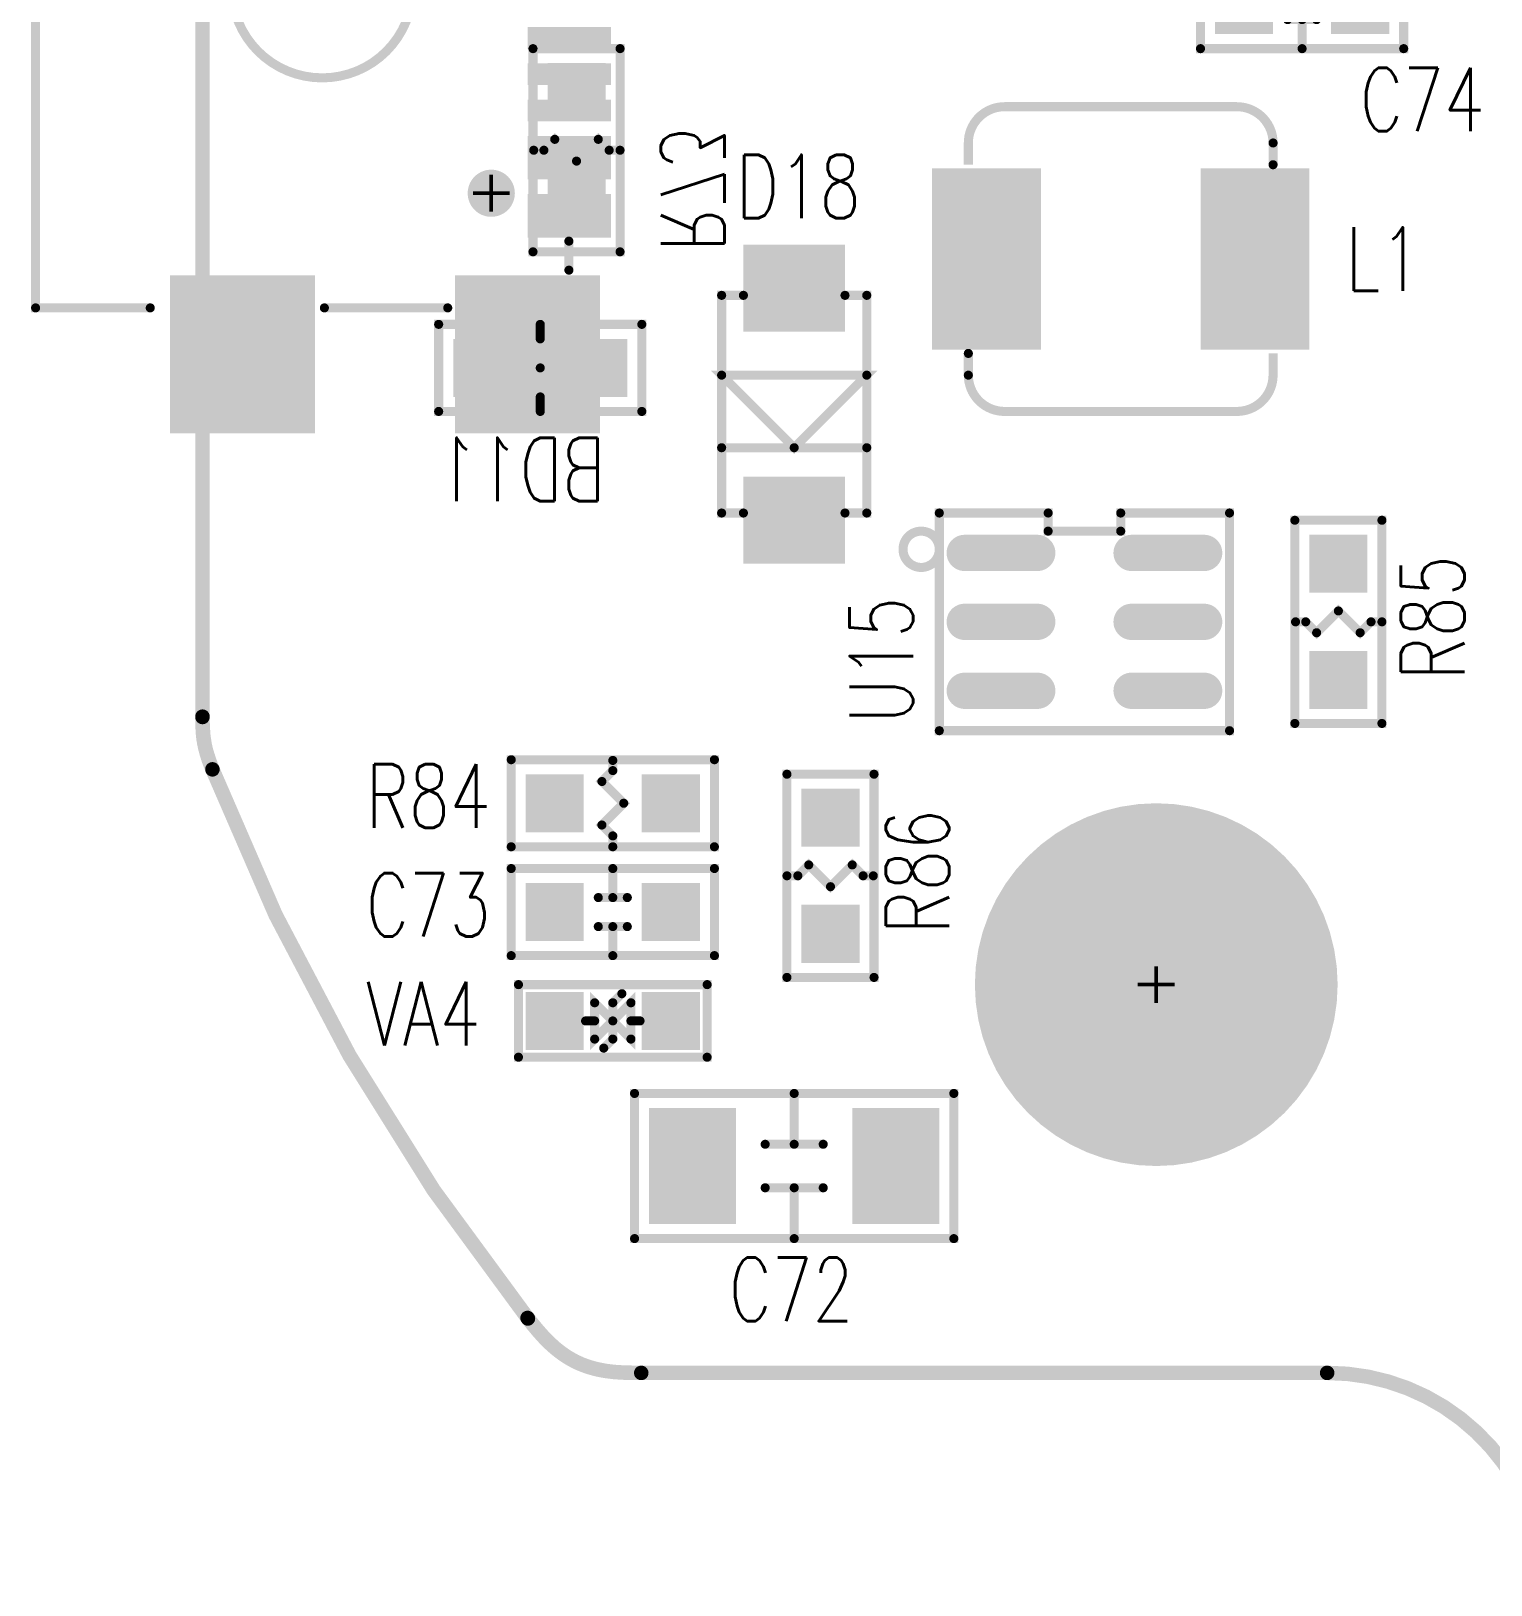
# Model space of a CAD drawing. Extents: x 161.5 to 223.1, y -5 to 48.5.
# Drawn here: x 161.48 to 181.6, y -0.27 to 21.14 of the extents above; entities that cross this region are included whole.
import ezdxf
from ezdxf.enums import TextEntityAlignment as Align

# ---------------------------------------------------------------- set-up
doc = ezdxf.new("R2010")
doc.units = 0
doc.header["$MEASUREMENT"] = 0
doc.layers.get('0').update_dxf_attribs({"linetype": 'CONTINUOUS'})
for name, color, linetype in [('2D_LINE_00', 136, 'CONTINUOUS'), ('DRIL_NPLTE_THRU_01', 4, 'CONTINUOUS'), ('DRIL_NPLTE_THRU_02', 176, 'CONTINUOUS'), ('DRIL_NPLTE_THRU_03', 216, 'CONTINUOUS'), ('DRIL_NPLTE_THRU_04', 16, 'CONTINUOUS'), ('DRIL_PLTE_THRU_01', 4, 'CONTINUOUS'), ('DRIL_PLTE_THRU_02', 176, 'CONTINUOUS'), ('DRIL_PLTE_THRU_03', 216, 'CONTINUOUS'), ('DRIL_PLTE_THRU_04', 16, 'CONTINUOUS'), ('DRIL_SYMBOL', 254, 'CONTINUOUS'), ('PADS_BOT', 1, 'CONTINUOUS'), ('PADS_INNER', 136, 'CONTINUOUS'), ('PADS_TOP', 136, 'CONTINUOUS'), ('PART_BOT_2DLINE_00', 6, 'CONTINUOUS'), ('PART_NAME_01', 2, 'CONTINUOUS'), ('PART_NAME_04', 6, 'CONTINUOUS'), ('PART_TOP_2DLINE_00', 2, 'CONTINUOUS'), ('PART_TOP_2DLINE_01', 2, 'CONTINUOUS')]:
    doc.layers.add(name, color=color, linetype=linetype)
doc.styles.add('W0$125', font='simplex', dxfattribs={"width": 0.75})

# ---------------------------------------------------------------- blocks, each defined once
blk = doc.blocks.new('SMOOTH_0$2')
at = {"const_width": 0.1}
blk.add_lwpolyline([(-0.05, 0, 1), (0.05, 0, 1)], format="xyb", close=True, dxfattribs=at)
blk = doc.blocks.new('DRAWING_144')
at = {"layer": '2D_LINE_00', "const_width": 0.2}
for points in [[(-45.155, 11.693), (-45.155, 31.516)], [(-45.155, 11.693), (-45.155, 11.689), (-45.155, 11.686), (-45.155, 11.682), (-45.155, 11.678), (-45.155, 11.674), (-45.155, 11.67), (-45.155, 11.666), (-45.155, 11.662), (-45.155, 11.658), (-45.155, 11.654), (-45.155, 11.65), (-45.155, 11.647), (-45.155, 11.643), (-45.154, 11.639), (-45.154, 11.635), (-45.154, 11.631), (-45.154, 11.627), (-45.154, 11.623), (-45.154, 11.619), (-45.154, 11.615), (-45.154, 11.611), (-45.154, 11.607), (-45.154, 11.604), (-45.154, 11.6), (-45.154, 11.596), (-45.154, 11.592), (-45.154, 11.588), (-45.153, 11.584), (-45.153, 11.58), (-45.153, 11.576), (-45.153, 11.572), (-45.153, 11.568), (-45.153, 11.565), (-45.153, 11.561), (-45.153, 11.557), (-45.152, 11.553), (-45.152, 11.549), (-45.152, 11.545), (-45.152, 11.541), (-45.152, 11.537), (-45.152, 11.533), (-45.151, 11.529), (-45.151, 11.526), (-45.151, 11.522), (-45.151, 11.518), (-45.151, 11.514), (-45.15, 11.51), (-45.15, 11.506), (-45.15, 11.502), (-45.15, 11.498), (-45.15, 11.494), (-45.149, 11.491), (-45.149, 11.487), (-45.149, 11.483), (-45.148, 11.479), (-45.148, 11.475), (-45.148, 11.471), (-45.148, 11.467), (-45.147, 11.463), (-45.147, 11.459), (-45.147, 11.456), (-45.146, 11.452), (-45.146, 11.448), (-45.146, 11.444), (-45.145, 11.44), (-45.145, 11.436), (-45.144, 11.432), (-45.144, 11.428), (-45.144, 11.424), (-45.143, 11.421), (-45.143, 11.417), (-45.142, 11.413), (-45.142, 11.409), (-45.141, 11.405), (-45.141, 11.401), (-45.14, 11.397), (-45.14, 11.393), (-45.139, 11.39), (-45.139, 11.386), (-45.138, 11.382), (-45.138, 11.378), (-45.137, 11.374), (-45.137, 11.37), (-45.136, 11.366), (-45.135, 11.363), (-45.135, 11.359), (-45.134, 11.355), (-45.133, 11.351), (-45.133, 11.347), (-45.132, 11.343), (-45.132, 11.339), (-45.131, 11.336), (-45.13, 11.332), (-45.129, 11.328), (-45.129, 11.324), (-45.128, 11.32), (-45.127, 11.316), (-45.127, 11.313), (-45.126, 11.309), (-45.125, 11.305), (-45.124, 11.301), (-45.123, 11.297), (-45.123, 11.293), (-45.122, 11.29), (-45.121, 11.286), (-45.12, 11.282), (-45.119, 11.278), (-45.119, 11.274), (-45.118, 11.271), (-45.117, 11.267), (-45.116, 11.263), (-45.115, 11.259), (-45.114, 11.255), (-45.113, 11.252), (-45.112, 11.248), (-45.111, 11.244), (-45.11, 11.24), (-45.109, 11.236), (-45.108, 11.233), (-45.107, 11.229), (-45.106, 11.225), (-45.105, 11.221), (-45.104, 11.217), (-45.103, 11.214), (-45.102, 11.21), (-45.101, 11.206), (-45.1, 11.202), (-45.099, 11.199), (-45.098, 11.195), (-45.097, 11.191), (-45.096, 11.187), (-45.095, 11.184), (-45.094, 11.18), (-45.093, 11.176), (-45.091, 11.173), (-45.09, 11.169), (-45.089, 11.165), (-45.088, 11.161), (-45.087, 11.158), (-45.086, 11.154), (-45.084, 11.15), (-45.083, 11.147), (-45.082, 11.143), (-45.081, 11.139), (-45.08, 11.135), (-45.078, 11.132), (-45.077, 11.128), (-45.076, 11.124), (-45.075, 11.121), (-45.073, 11.117), (-45.072, 11.113), (-45.071, 11.11), (-45.07, 11.106), (-45.068, 11.102), (-45.067, 11.098), (-45.066, 11.095), (-45.065, 11.091), (-45.063, 11.087), (-45.062, 11.084), (-45.061, 11.08), (-45.059, 11.076), (-45.058, 11.073), (-45.057, 11.069), (-45.055, 11.065), (-45.054, 11.062), (-45.053, 11.058), (-45.051, 11.054), (-45.05, 11.051), (-45.049, 11.047), (-45.047, 11.043), (-45.046, 11.04), (-45.045, 11.036), (-45.043, 11.032), (-45.042, 11.029), (-45.04, 11.025), (-45.039, 11.021), (-45.038, 11.018), (-45.036, 11.014), (-45.035, 11.01), (-45.034, 11.007), (-45.032, 11.003), (-45.031, 10.999), (-45.029, 10.996), (-45.028, 10.992), (-45.027, 10.988), (-45.025, 10.985), (-45.024, 10.981), (-45.023, 10.978), (-45.021, 10.974), (-45.02, 10.97), (-45.018, 10.967)], [(-40.675, 3.406), (-40.67, 3.399), (-40.665, 3.393), (-40.66, 3.387), (-40.654, 3.38), (-40.649, 3.374), (-40.644, 3.367), (-40.639, 3.361), (-40.634, 3.355), (-40.629, 3.348), (-40.623, 3.342), (-40.618, 3.336), (-40.613, 3.329), (-40.608, 3.323), (-40.603, 3.317), (-40.598, 3.31), (-40.592, 3.304), (-40.587, 3.298), (-40.582, 3.291), (-40.577, 3.285), (-40.572, 3.279), (-40.566, 3.272), (-40.561, 3.266), (-40.556, 3.26), (-40.55, 3.254), (-40.545, 3.247), (-40.54, 3.241), (-40.535, 3.235), (-40.529, 3.229), (-40.524, 3.222), (-40.519, 3.216), (-40.513, 3.21), (-40.508, 3.204), (-40.502, 3.198), (-40.497, 3.192), (-40.491, 3.186), (-40.486, 3.179), (-40.481, 3.173), (-40.475, 3.167), (-40.47, 3.161), (-40.464, 3.155), (-40.458, 3.149), (-40.453, 3.143), (-40.447, 3.137), (-40.442, 3.131), (-40.436, 3.125), (-40.43, 3.119), (-40.425, 3.114), (-40.419, 3.108), (-40.413, 3.102), (-40.408, 3.096), (-40.402, 3.09), (-40.396, 3.084), (-40.39, 3.079), (-40.384, 3.073), (-40.378, 3.067), (-40.372, 3.061), (-40.367, 3.056), (-40.361, 3.05), (-40.355, 3.045), (-40.349, 3.039), (-40.343, 3.033), (-40.336, 3.028), (-40.33, 3.022), (-40.324, 3.017), (-40.318, 3.011), (-40.312, 3.006), (-40.306, 3.001), (-40.299, 2.995), (-40.293, 2.99), (-40.287, 2.985), (-40.28, 2.979), (-40.274, 2.974), (-40.268, 2.969), (-40.261, 2.964), (-40.255, 2.959), (-40.248, 2.954), (-40.242, 2.949), (-40.235, 2.944), (-40.229, 2.939), (-40.222, 2.934), (-40.216, 2.929), (-40.209, 2.924), (-40.203, 2.919), (-40.196, 2.914), (-40.189, 2.909), (-40.182, 2.905), (-40.176, 2.9), (-40.169, 2.895), (-40.162, 2.891), (-40.155, 2.886), (-40.148, 2.882), (-40.142, 2.877), (-40.135, 2.873), (-40.128, 2.868), (-40.121, 2.864), (-40.114, 2.86), (-40.107, 2.855), (-40.1, 2.851), (-40.093, 2.847), (-40.086, 2.843), (-40.078, 2.839), (-40.071, 2.835), (-40.064, 2.831), (-40.057, 2.827), (-40.05, 2.823), (-40.043, 2.819), (-40.035, 2.815), (-40.028, 2.811), (-40.021, 2.807), (-40.013, 2.804), (-40.006, 2.8), (-39.999, 2.797), (-39.991, 2.793), (-39.984, 2.79), (-39.976, 2.786), (-39.969, 2.783), (-39.961, 2.78), (-39.954, 2.776), (-39.946, 2.773), (-39.939, 2.77), (-39.931, 2.767), (-39.924, 2.764), (-39.916, 2.761), (-39.908, 2.758), (-39.901, 2.755), (-39.893, 2.752), (-39.885, 2.749), (-39.877, 2.746), (-39.87, 2.743), (-39.862, 2.741), (-39.854, 2.738), (-39.846, 2.736), (-39.839, 2.733), (-39.831, 2.73), (-39.823, 2.728), (-39.815, 2.726), (-39.807, 2.723), (-39.799, 2.721), (-39.791, 2.719), (-39.783, 2.716), (-39.776, 2.714), (-39.768, 2.712), (-39.76, 2.71), (-39.752, 2.708), (-39.744, 2.706), (-39.736, 2.704), (-39.728, 2.702), (-39.72, 2.7), (-39.712, 2.698), (-39.704, 2.696), (-39.696, 2.695), (-39.688, 2.693), (-39.68, 2.691), (-39.671, 2.69), (-39.663, 2.688), (-39.655, 2.686), (-39.647, 2.685), (-39.639, 2.683), (-39.631, 2.682), (-39.623, 2.68), (-39.615, 2.679), (-39.607, 2.678), (-39.599, 2.677), (-39.591, 2.675), (-39.582, 2.674), (-39.574, 2.673), (-39.566, 2.672), (-39.558, 2.671), (-39.55, 2.67), (-39.542, 2.669), (-39.534, 2.668), (-39.525, 2.667), (-39.517, 2.666), (-39.509, 2.665), (-39.501, 2.664), (-39.493, 2.663), (-39.485, 2.662), (-39.477, 2.662), (-39.468, 2.661), (-39.46, 2.66), (-39.452, 2.66), (-39.444, 2.659), (-39.436, 2.658), (-39.428, 2.658), (-39.419, 2.657), (-39.411, 2.657), (-39.403, 2.656), (-39.395, 2.656), (-39.387, 2.655), (-39.379, 2.655), (-39.37, 2.654), (-39.362, 2.654), (-39.354, 2.654), (-39.346, 2.653), (-39.338, 2.653), (-39.33, 2.653), (-39.321, 2.652), (-39.313, 2.652), (-39.305, 2.652), (-39.297, 2.652), (-39.289, 2.651), (-39.28, 2.651), (-39.272, 2.651), (-39.264, 2.651), (-39.256, 2.651), (-39.248, 2.651), (-39.24, 2.65), (-39.231, 2.65), (-39.223, 2.65), (-39.215, 2.65), (-39.207, 2.65), (-39.199, 2.65), (-39.19, 2.65), (-39.182, 2.65), (-39.174, 2.65), (-39.166, 2.649), (-39.158, 2.649), (-39.149, 2.649), (-39.141, 2.649), (-39.133, 2.649), (-39.125, 2.649), (-39.117, 2.649), (-39.108, 2.649)], [(-29.655, 2.649), (-39.108, 2.649)]]:
    blk.add_lwpolyline(points, dxfattribs=at)
for points in [[(-45.018, 10.967, 0.074752), (-40.675, 3.406)], [(-26.66, -0.173, 0.396938), (-29.655, 2.649)]]:
    blk.add_lwpolyline(points, format="xyb", dxfattribs=at)
at = {"layer": '2D_LINE_00'}
for p in [(-45.155, 11.693), (-45.155, 11.693), (-45.155, 11.689), (-45.018, 10.967), (-40.675, 3.406), (-40.675, 3.406), (-40.67, 3.399), (-39.108, 2.649), (-29.655, 2.649), (-29.655, 2.649)]:
    blk.add_blockref('SMOOTH_0$2', p, dxfattribs=at)
blk = doc.blocks.new('SMOOTH_0$125')
at = {"const_width": 0.0625}
blk.add_lwpolyline([(-0.03125, 0, 1), (0.03125, 0, 1)], format="xyb", close=True, dxfattribs=at)
blk = doc.blocks.new('PART_BODY_TOP_71')
at = {"layer": 'PART_TOP_2DLINE_00', "const_width": 0.125}
blk.add_lwpolyline([(-1.4, 0.6), (1.4, 0.6), (1.4, -0.6), (-1.4, -0.6)], close=True, dxfattribs=at)
for points in [[(0, 0.6), (0, 0.2)], [(-0.2, 0.2), (0.2, 0.2)], [(-0.2, -0.2), (0.2, -0.2)], [(0, -0.2), (0, -0.6)]]:
    blk.add_lwpolyline(points, dxfattribs=at)
at = {"layer": 'PART_TOP_2DLINE_00'}
for p in [(-1.4, 0.6), (0, 0.6), (1.4, 0.6), (-0.2, 0.2), (0, 0.2), (0.2, 0.2), (-0.2, -0.2), (0, -0.2), (0.2, -0.2), (-1.4, -0.6), (0, -0.6), (1.4, -0.6)]:
    blk.add_blockref('SMOOTH_0$125', p, dxfattribs=at)
blk = doc.blocks.new('DRIL_HOLE_0')
blk.add_lwpolyline([(0, 0, 1), (0, 0, 1)], format="xyb", close=True)
blk = doc.blocks.new('PAD_0')
blk.add_lwpolyline([(0, 0, 1), (0, 0, 1)], format="xyb", close=True)
blk = doc.blocks.new('PAD_9')
at = {"const_width": 0.8}
blk.add_lwpolyline([(-0.4, 0), (0.4, 0)], dxfattribs=at)
blk = doc.blocks.new('STK_TOP_14')
at = {"layer": 'DRIL_PLTE_THRU_01'}
blk.add_blockref('DRIL_HOLE_0', (0, 0), dxfattribs=at)
at = {"layer": 'DRIL_PLTE_THRU_02'}
blk.add_blockref('DRIL_HOLE_0', (0, 0), dxfattribs=at)
at = {"layer": 'DRIL_PLTE_THRU_03'}
blk.add_blockref('DRIL_HOLE_0', (0, 0), dxfattribs=at)
at = {"layer": 'DRIL_PLTE_THRU_04'}
blk.add_blockref('DRIL_HOLE_0', (0, 0), dxfattribs=at)
at = {"layer": 'PADS_BOT'}
blk.add_blockref('PAD_0', (0, 0), dxfattribs=at)
at = {"layer": 'PADS_INNER'}
blk.add_blockref('PAD_0', (0, 0), dxfattribs=at)
at = {"layer": 'PADS_TOP'}
blk.add_blockref('PAD_9', (0, 0), dxfattribs=at)
blk = doc.blocks.new('SYM_TOP_9')
for name, p in [('PART_BODY_TOP_71', (0, 0)), ('STK_TOP_14', (-0.8, 0)), ('STK_TOP_14', (0.8, 0))]:
    blk.add_blockref(name, p)
blk = doc.blocks.new('PART_TOP_49')
blk.add_blockref('SYM_TOP_9', (0, 0))
at = {"layer": 'PART_NAME_01', "style": 'W0$125', "width": 0.75}
blk.add_text('C73', height=0.875, dxfattribs=at).set_placement((-3.4, 0.1), align=Align.MIDDLE_LEFT)
blk = doc.blocks.new('PART_TOP_50')
blk.add_blockref('SYM_TOP_9', (0, 0))
at = {"layer": 'PART_NAME_01', "style": 'W0$125', "width": 0.75}
blk.add_text('C74', height=0.875, rotation=180, dxfattribs=at).set_placement((-0.8, 1.3), align=Align.MIDDLE_LEFT)
blk = doc.blocks.new('PART_BODY_TOP_72')
at = {"layer": 'PART_TOP_2DLINE_00', "const_width": 0.125}
blk.add_lwpolyline([(-2.2, 1), (2.2, 1), (2.2, -1), (-2.2, -1)], close=True, dxfattribs=at)
for points in [[(0, 0.3), (0, 1)], [(-0.4, 0.3), (0.4, 0.3)], [(0.4, -0.3), (-0.4, -0.3)], [(0, -0.3), (0, -1)]]:
    blk.add_lwpolyline(points, dxfattribs=at)
at = {"layer": 'PART_TOP_2DLINE_00'}
for p in [(-2.2, 1), (0, 1), (2.2, 1), (-0.4, 0.3), (0, 0.3), (0.4, 0.3), (-0.4, -0.3), (0, -0.3), (0.4, -0.3), (-2.2, -1), (0, -1), (2.2, -1)]:
    blk.add_blockref('SMOOTH_0$125', p, dxfattribs=at)
blk = doc.blocks.new('PAD_10')
at = {"const_width": 1.2}
blk.add_lwpolyline([(-0.8, 0), (0.8, 0)], dxfattribs=at)
blk = doc.blocks.new('STK_TOP_15')
at = {"layer": 'DRIL_NPLTE_THRU_01'}
blk.add_blockref('DRIL_HOLE_0', (0, 0), dxfattribs=at)
at = {"layer": 'DRIL_NPLTE_THRU_02'}
blk.add_blockref('DRIL_HOLE_0', (0, 0), dxfattribs=at)
at = {"layer": 'DRIL_NPLTE_THRU_03'}
blk.add_blockref('DRIL_HOLE_0', (0, 0), dxfattribs=at)
at = {"layer": 'DRIL_NPLTE_THRU_04'}
blk.add_blockref('DRIL_HOLE_0', (0, 0), dxfattribs=at)
at = {"layer": 'PADS_BOT'}
blk.add_blockref('PAD_0', (0, 0), dxfattribs=at)
at = {"layer": 'PADS_INNER'}
blk.add_blockref('PAD_0', (0, 0), dxfattribs=at)
at = {"layer": 'PADS_TOP', "rotation": 90}
blk.add_blockref('PAD_10', (0, 0), dxfattribs=at)
blk = doc.blocks.new('SYM_TOP_10')
for name, p in [('STK_TOP_15', (-1.4, 0)), ('STK_TOP_15', (1.4, 0)), ('PART_BODY_TOP_72', (0, 0))]:
    blk.add_blockref(name, p)
blk = doc.blocks.new('PART_TOP_56')
blk.add_blockref('SYM_TOP_10', (0, 0))
at = {"layer": 'PART_NAME_01', "style": 'W0$125', "width": 0.75}
blk.add_text('C72', height=0.875, dxfattribs=at).set_placement((-0.9, -1.7), align=Align.MIDDLE_LEFT)
blk = doc.blocks.new('PART_BODY_TOP_74')
at = {"layer": 'PART_TOP_2DLINE_01', "const_width": 0.125}
for points in [[(-0.5, 1.3), (0.5, 1.3), (0.5, -1.3), (-0.5, -1.3)], [(-0.25, 0.25), (0.25, 0.25), (0, 0)], [(0, 0), (-0.25, -0.25), (0.25, -0.25)]]:
    blk.add_lwpolyline(points, close=True, dxfattribs=at)
for points in [[(0, 0.25), (0, 0.375)], [(-0.375, 0.125), (-0.25, 0), (0.25, 0), (0.375, -0.125)], [(0, -0.25), (0, -0.375)]]:
    blk.add_lwpolyline(points, dxfattribs=at)
at = {"layer": 'PART_TOP_2DLINE_01'}
for p in [(-0.5, 1.3), (0.5, 1.3), (0, 0.375), (-0.25, 0.25), (0, 0.25), (0.25, 0.25), (-0.375, 0.125), (-0.25, 0), (0, 0), (0, 0), (0.25, 0), (-0.25, -0.25), (0, -0.25), (0.25, -0.25), (0.375, -0.125), (0, -0.375), (-0.5, -1.3), (0.5, -1.3)]:
    blk.add_blockref('SMOOTH_0$125', p, dxfattribs=at)
blk = doc.blocks.new('PAD_12')
at = {"const_width": 0.8}
blk.add_lwpolyline([(-0.4, 0), (0.4, 0)], dxfattribs=at)
blk = doc.blocks.new('STK_TOP_17')
at = {"layer": 'DRIL_NPLTE_THRU_01'}
blk.add_blockref('DRIL_HOLE_0', (0, 0), dxfattribs=at)
at = {"layer": 'DRIL_NPLTE_THRU_02'}
blk.add_blockref('DRIL_HOLE_0', (0, 0), dxfattribs=at)
at = {"layer": 'DRIL_NPLTE_THRU_03'}
blk.add_blockref('DRIL_HOLE_0', (0, 0), dxfattribs=at)
at = {"layer": 'DRIL_NPLTE_THRU_04'}
blk.add_blockref('DRIL_HOLE_0', (0, 0), dxfattribs=at)
at = {"layer": 'PADS_BOT'}
blk.add_blockref('PAD_0', (0, 0), dxfattribs=at)
at = {"layer": 'PADS_INNER'}
blk.add_blockref('PAD_0', (0, 0), dxfattribs=at)
at = {"layer": 'PADS_TOP'}
blk.add_blockref('PAD_12', (0, 0), dxfattribs=at)
blk = doc.blocks.new('SYM_TOP_12')
for name, p in [('PART_BODY_TOP_74', (0, 0)), ('STK_TOP_17', (0, 0.8)), ('STK_TOP_17', (0, -0.8))]:
    blk.add_blockref(name, p)
blk = doc.blocks.new('PART_TOP_61')
blk.add_blockref('SYM_TOP_12', (0, 0))
at = {"layer": 'PART_NAME_01', "style": 'W0$125', "width": 0.75}
blk.add_text('VA4', height=0.875, rotation=90, dxfattribs=at).set_placement((-0.1, -3.4), align=Align.MIDDLE_LEFT)
blk = doc.blocks.new('PART_BODY_BOT_75')
at = {"layer": 'PART_BOT_2DLINE_00', "const_width": 0.125}
blk.add_lwpolyline([(-1.4, 0.6), (1.4, 0.6), (1.4, -0.6), (-1.4, -0.6)], close=True, dxfattribs=at)
for points in [[(0, 0.6), (0, 0.4, 1), (0, 0)], [(0, -0.4, 1), (0, 0)]]:
    blk.add_lwpolyline(points, format="xyb", dxfattribs=at)
blk.add_lwpolyline([(0, -0.4), (0, -0.6)], dxfattribs=at)
at = {"layer": 'PART_BOT_2DLINE_00'}
for p in [(-1.4, 0.6), (0, 0.6), (1.4, 0.6), (0, 0.4), (0, 0), (0, 0), (0, -0.4), (0, -0.4), (-1.4, -0.6), (0, -0.6), (1.4, -0.6)]:
    blk.add_blockref('SMOOTH_0$125', p, dxfattribs=at)
blk = doc.blocks.new('STK_BOT_14')
at = {"layer": 'DRIL_PLTE_THRU_01'}
blk.add_blockref('DRIL_HOLE_0', (0, 0), dxfattribs=at)
at = {"layer": 'DRIL_PLTE_THRU_02'}
blk.add_blockref('DRIL_HOLE_0', (0, 0), dxfattribs=at)
at = {"layer": 'DRIL_PLTE_THRU_03'}
blk.add_blockref('DRIL_HOLE_0', (0, 0), dxfattribs=at)
at = {"layer": 'DRIL_PLTE_THRU_04'}
blk.add_blockref('DRIL_HOLE_0', (0, 0), dxfattribs=at)
at = {"layer": 'PADS_BOT'}
blk.add_blockref('PAD_9', (0, 0), dxfattribs=at)
at = {"layer": 'PADS_INNER'}
blk.add_blockref('PAD_0', (0, 0), dxfattribs=at)
at = {"layer": 'PADS_TOP'}
blk.add_blockref('PAD_0', (0, 0), dxfattribs=at)
blk = doc.blocks.new('SYM_BOT_13')
for name, p in [('PART_BODY_BOT_75', (0, 0)), ('STK_BOT_14', (-0.8, 0)), ('STK_BOT_14', (0.8, 0))]:
    blk.add_blockref(name, p)
blk = doc.blocks.new('PART_BOT_64')
blk.add_blockref('SYM_BOT_13', (0, 0))
at = {"layer": 'PART_NAME_04', "style": 'W0$125', "width": 0.75}
blk.add_text('BD11', height=0.875, dxfattribs=at).set_placement((-0.9, -1.4), align=Align.MIDDLE_LEFT)
blk = doc.blocks.new('PART_BODY_BOT_79')
at = {"layer": 'PART_BOT_2DLINE_00', "const_width": 0.125}
blk.add_lwpolyline([(-1.4, 0.6), (1.4, 0.6), (1.4, -0.6), (-1.4, -0.6)], close=True, dxfattribs=at)
blk.add_lwpolyline([(0, 0.59), (0, 0.45), (-0.15, 0.3), (0.15, 0), (-0.15, -0.3), (0, -0.45), (0, -0.6)], dxfattribs=at)
at = {"layer": 'PART_BOT_2DLINE_00'}
for p in [(-1.4, 0.6), (0, 0.59), (1.4, 0.6), (0, 0.45), (-0.15, 0.3), (0.15, 0), (-0.15, -0.3), (0, -0.45), (-1.4, -0.6), (0, -0.6), (1.4, -0.6)]:
    blk.add_blockref('SMOOTH_0$125', p, dxfattribs=at)
blk = doc.blocks.new('SYM_BOT_17')
for name, p in [('PART_BODY_BOT_79', (0, 0)), ('STK_BOT_14', (-0.8, 0)), ('STK_BOT_14', (0.8, 0))]:
    blk.add_blockref(name, p)
blk = doc.blocks.new('PART_BOT_101')
blk.add_blockref('SYM_BOT_17', (0, 0))
at = {"layer": 'PART_NAME_04', "style": 'W0$125', "width": 0.75}
blk.add_text('R73', height=0.875, rotation=180, dxfattribs=at).set_placement((1.4, -1.6), align=Align.MIDDLE_LEFT)
blk = doc.blocks.new('PART_BODY_TOP_79')
at = {"layer": 'PART_TOP_2DLINE_00', "const_width": 0.125}
blk.add_lwpolyline([(-1.4, 0.6), (1.4, 0.6), (1.4, -0.6), (-1.4, -0.6)], close=True, dxfattribs=at)
blk.add_lwpolyline([(0, 0.59), (0, 0.45), (-0.15, 0.3), (0.15, 0), (-0.15, -0.3), (0, -0.45), (0, -0.6)], dxfattribs=at)
at = {"layer": 'PART_TOP_2DLINE_00'}
for p in [(-1.4, 0.6), (0, 0.59), (1.4, 0.6), (0, 0.45), (-0.15, 0.3), (0.15, 0), (-0.15, -0.3), (0, -0.45), (-1.4, -0.6), (0, -0.6), (1.4, -0.6)]:
    blk.add_blockref('SMOOTH_0$125', p, dxfattribs=at)
blk = doc.blocks.new('SYM_TOP_17')
for name, p in [('PART_BODY_TOP_79', (0, 0)), ('STK_TOP_14', (-0.8, 0)), ('STK_TOP_14', (0.8, 0))]:
    blk.add_blockref(name, p)
blk = doc.blocks.new('PART_TOP_113')
blk.add_blockref('SYM_TOP_17', (0, 0))
at = {"layer": 'PART_NAME_01', "style": 'W0$125', "width": 0.75}
blk.add_text('R84', height=0.875, dxfattribs=at).set_placement((-3.4, 0.1), align=Align.MIDDLE_LEFT)
blk = doc.blocks.new('PART_TOP_114')
blk.add_blockref('SYM_TOP_17', (0, 0))
at = {"layer": 'PART_NAME_01', "style": 'W0$125', "width": 0.75}
blk.add_text('R85', height=0.875, dxfattribs=at).set_placement((-0.8, -1.3), align=Align.MIDDLE_LEFT)
blk = doc.blocks.new('PART_TOP_115')
blk.add_blockref('SYM_TOP_17', (0, 0))
at = {"layer": 'PART_NAME_01', "style": 'W0$125', "width": 0.75}
blk.add_text('R86', height=0.875, rotation=180, dxfattribs=at).set_placement((0.8, 1.2), align=Align.MIDDLE_LEFT)
blk = doc.blocks.new('PART_BODY_TOP_84')
at = {"layer": 'PART_TOP_2DLINE_00', "const_width": 0.125}
for points in [[(-1.5, 0.7), (-1.5, 1), (1.5, 1), (1.5, 0.7)], [(1.5, -0.7), (1.5, -1), (-1.5, -1), (-1.5, -0.7)]]:
    blk.add_lwpolyline(points, dxfattribs=at)
at = {"layer": 'PART_TOP_2DLINE_01', "const_width": 0.125}
for points in [[(-0.6, 0), (0.4, 1), (0.4, -1), (-0.6, 0)], [(-0.6, 1), (-0.6, -1)]]:
    blk.add_lwpolyline(points, dxfattribs=at)
at = {"layer": 'PART_TOP_2DLINE_00'}
for p in [(-1.5, 1), (1.5, 1), (-1.5, 0.7), (1.5, 0.7), (-1.5, -0.7), (1.5, -0.7), (-1.5, -1), (1.5, -1)]:
    blk.add_blockref('SMOOTH_0$125', p, dxfattribs=at)
at = {"layer": 'PART_TOP_2DLINE_01'}
for p in [(-0.6, 1), (0.4, 1), (-0.6, 0), (-0.6, 0), (-0.6, -1), (0.4, -1)]:
    blk.add_blockref('SMOOTH_0$125', p, dxfattribs=at)
blk = doc.blocks.new('PAD_20')
at = {"const_width": 1.2}
blk.add_lwpolyline([(-0.7, 0), (0.7, 0)], dxfattribs=at)
blk = doc.blocks.new('STK_TOP_28')
at = {"layer": 'DRIL_PLTE_THRU_01'}
blk.add_blockref('DRIL_HOLE_0', (0, 0), dxfattribs=at)
at = {"layer": 'DRIL_PLTE_THRU_02'}
blk.add_blockref('DRIL_HOLE_0', (0, 0), dxfattribs=at)
at = {"layer": 'DRIL_PLTE_THRU_03'}
blk.add_blockref('DRIL_HOLE_0', (0, 0), dxfattribs=at)
at = {"layer": 'DRIL_PLTE_THRU_04'}
blk.add_blockref('DRIL_HOLE_0', (0, 0), dxfattribs=at)
at = {"layer": 'PADS_BOT'}
blk.add_blockref('PAD_0', (0, 0), dxfattribs=at)
at = {"layer": 'PADS_INNER'}
blk.add_blockref('PAD_0', (0, 0), dxfattribs=at)
at = {"layer": 'PADS_TOP', "rotation": 90}
blk.add_blockref('PAD_20', (0, 0), dxfattribs=at)
blk = doc.blocks.new('SYM_TOP_22')
for name, p in [('STK_TOP_28', (-1.6, 0)), ('STK_TOP_28', (1.6, 0)), ('PART_BODY_TOP_84', (0, 0))]:
    blk.add_blockref(name, p)
blk = doc.blocks.new('PART_TOP_121')
blk.add_blockref('SYM_TOP_22', (0, 0))
at = {"layer": 'PART_NAME_01', "style": 'W0$125', "width": 0.75}
blk.add_text('D18', height=0.875, rotation=270, dxfattribs=at).set_placement((3, 0.8), align=Align.MIDDLE_LEFT)
blk = doc.blocks.new('PART_BODY_TOP_90')
at = {"layer": 'PART_TOP_2DLINE_00', "const_width": 0.125}
blk.add_lwpolyline([(-1.5, 2), (-1.5, 0.5), (-1.25, 0.5), (-1.25, -0.5), (-1.5, -0.5), (-1.5, -2), (1.5, -2), (1.5, 2)], close=True, dxfattribs=at)
blk.add_lwpolyline([(-1.25, -2.25, 1), (-0.75, -2.25, 1)], format="xyb", close=True, dxfattribs=at)
at = {"layer": 'PART_TOP_2DLINE_00'}
for p in [(-1.5, 2), (1.5, 2), (-1.5, 0.5), (-1.25, 0.5), (-1.5, -0.5), (-1.25, -0.5), (-1.5, -2), (1.5, -2)]:
    blk.add_blockref('SMOOTH_0$125', p, dxfattribs=at)
blk = doc.blocks.new('PAD_25')
at = {"const_width": 0.25}
blk.add_lwpolyline([(-0.5, -0.125), (0.5, -0.125, 1), (0.5, 0.125), (-0.5, 0.125, 1)], format="xyb", close=True, dxfattribs=at)
blk = doc.blocks.new('STK_TOP_33')
at = {"layer": 'DRIL_PLTE_THRU_01'}
blk.add_blockref('DRIL_HOLE_0', (0, 0), dxfattribs=at)
at = {"layer": 'DRIL_PLTE_THRU_02'}
blk.add_blockref('DRIL_HOLE_0', (0, 0), dxfattribs=at)
at = {"layer": 'DRIL_PLTE_THRU_03'}
blk.add_blockref('DRIL_HOLE_0', (0, 0), dxfattribs=at)
at = {"layer": 'DRIL_PLTE_THRU_04'}
blk.add_blockref('DRIL_HOLE_0', (0, 0), dxfattribs=at)
at = {"layer": 'PADS_BOT'}
blk.add_blockref('PAD_0', (0, 0), dxfattribs=at)
at = {"layer": 'PADS_INNER'}
blk.add_blockref('PAD_0', (0, 0), dxfattribs=at)
at = {"layer": 'PADS_TOP', "rotation": 90}
blk.add_blockref('PAD_25', (0, 0), dxfattribs=at)
blk = doc.blocks.new('SYM_TOP_28')
for name, p in [('PART_BODY_TOP_90', (0, 0)), ('STK_TOP_33', (-0.95, 1.15)), ('STK_TOP_33', (0, 1.15)), ('STK_TOP_33', (0.95, 1.15)), ('STK_TOP_33', (-0.95, -1.15)), ('STK_TOP_33', (0, -1.15)), ('STK_TOP_33', (0.95, -1.15))]:
    blk.add_blockref(name, p)
blk = doc.blocks.new('PART_TOP_132')
blk.add_blockref('SYM_TOP_28', (0, 0))
at = {"layer": 'PART_NAME_01', "style": 'W0$125', "width": 0.75}
blk.add_text('U15', height=0.875, rotation=180, dxfattribs=at).set_placement((1.4, -2.8), align=Align.MIDDLE_LEFT)
blk = doc.blocks.new('PART_BODY_TOP_99')
at = {"layer": 'PART_TOP_2DLINE_01', "const_width": 0.125}
for points in [[(-3.55, 0.57), (-3.95, 0.57)], [(3.95, 0.57), (3.55, 0.57)], [(-4.47, -1.1), (-4.47, -2.8)], [(4.47, -2.8), (4.47, -1.1)], [(-4.47, -5.25), (-4.47, -6.78), (4.47, -6.78), (4.47, -5.2)]]:
    blk.add_lwpolyline(points, dxfattribs=at)
blk.add_lwpolyline([(1.3, -2.83, 1), (-1.2, -2.83, 1)], format="xyb", close=True, dxfattribs=at)
at = {"layer": 'PART_TOP_2DLINE_01'}
for p in [(-3.95, 0.57), (-3.55, 0.57), (3.55, 0.57), (3.95, 0.57), (-4.47, -1.1), (4.47, -1.1), (-4.47, -2.8), (4.47, -2.8), (4.47, -5.2), (-4.47, -5.25), (-4.47, -6.78), (4.47, -6.78)]:
    blk.add_blockref('SMOOTH_0$125', p, dxfattribs=at)
blk = doc.blocks.new('PAD_34')
at = {"const_width": 0.3}
blk.add_lwpolyline([(-0.575, 0), (0.575, 0)], dxfattribs=at)
blk = doc.blocks.new('STK_TOP_39')
at = {"layer": 'DRIL_NPLTE_THRU_01'}
blk.add_blockref('DRIL_HOLE_0', (0, 0), dxfattribs=at)
at = {"layer": 'DRIL_NPLTE_THRU_02'}
blk.add_blockref('DRIL_HOLE_0', (0, 0), dxfattribs=at)
at = {"layer": 'DRIL_NPLTE_THRU_03'}
blk.add_blockref('DRIL_HOLE_0', (0, 0), dxfattribs=at)
at = {"layer": 'DRIL_NPLTE_THRU_04'}
blk.add_blockref('DRIL_HOLE_0', (0, 0), dxfattribs=at)
at = {"layer": 'PADS_BOT'}
blk.add_blockref('PAD_0', (0, 0), dxfattribs=at)
at = {"layer": 'PADS_INNER'}
blk.add_blockref('PAD_0', (0, 0), dxfattribs=at)
at = {"layer": 'PADS_TOP', "rotation": 90}
blk.add_blockref('PAD_34', (0, 0), dxfattribs=at)
blk = doc.blocks.new('PAD_35')
at = {"const_width": 2}
blk.add_lwpolyline([(-1.09, 0), (1.09, 0)], dxfattribs=at)
blk = doc.blocks.new('STK_TOP_40')
at = {"layer": 'DRIL_NPLTE_THRU_01'}
blk.add_blockref('DRIL_HOLE_0', (0, 0), dxfattribs=at)
at = {"layer": 'DRIL_NPLTE_THRU_02'}
blk.add_blockref('DRIL_HOLE_0', (0, 0), dxfattribs=at)
at = {"layer": 'DRIL_NPLTE_THRU_03'}
blk.add_blockref('DRIL_HOLE_0', (0, 0), dxfattribs=at)
at = {"layer": 'DRIL_NPLTE_THRU_04'}
blk.add_blockref('DRIL_HOLE_0', (0, 0), dxfattribs=at)
at = {"layer": 'PADS_BOT'}
blk.add_blockref('PAD_0', (0, 0), dxfattribs=at)
at = {"layer": 'PADS_INNER'}
blk.add_blockref('PAD_0', (0, 0), dxfattribs=at)
at = {"layer": 'PADS_TOP'}
blk.add_blockref('PAD_35', (0, 0), dxfattribs=at)
blk = doc.blocks.new('DRIL_SYMBOL_0$65')
at = {"layer": 'DRIL_SYMBOL', "const_width": 0.0508}
for points in [[(0, -0.254), (0, 0.254)], [(-0.254, 0), (0.254, 0)]]:
    blk.add_lwpolyline(points, dxfattribs=at)
blk = doc.blocks.new('DRIL_HOLE_0$65')
at = {"const_width": 0.325}
blk.add_lwpolyline([(-0.1625, 0, 1), (0.1625, 0, 1)], format="xyb", close=True, dxfattribs=at)
blk.add_blockref('DRIL_SYMBOL_0$65', (0, 0))
blk = doc.blocks.new('PAD_36')
at = {"const_width": 0.325}
blk.add_lwpolyline([(0, -0.1625, 1), (0, 0.1625, 1)], format="xyb", close=True, dxfattribs=at)
blk = doc.blocks.new('STK_TOP_41')
at = {"layer": 'DRIL_NPLTE_THRU_01'}
blk.add_blockref('DRIL_HOLE_0$65', (0, 0), dxfattribs=at)
at = {"layer": 'DRIL_NPLTE_THRU_02'}
blk.add_blockref('DRIL_HOLE_0$65', (0, 0), dxfattribs=at)
at = {"layer": 'DRIL_NPLTE_THRU_03'}
blk.add_blockref('DRIL_HOLE_0$65', (0, 0), dxfattribs=at)
at = {"layer": 'DRIL_NPLTE_THRU_04'}
blk.add_blockref('DRIL_HOLE_0$65', (0, 0), dxfattribs=at)
at = {"layer": 'PADS_BOT'}
blk.add_blockref('PAD_36', (0, 0), dxfattribs=at)
at = {"layer": 'PADS_INNER'}
blk.add_blockref('PAD_36', (0, 0), dxfattribs=at)
at = {"layer": 'PADS_TOP'}
blk.add_blockref('PAD_36', (0, 0), dxfattribs=at)
blk = doc.blocks.new('PAD_37')
at = {"const_width": 0.6}
blk.add_lwpolyline([(-0.575, 0), (0.575, 0)], dxfattribs=at)
blk = doc.blocks.new('STK_TOP_66')
at = {"layer": 'DRIL_NPLTE_THRU_01'}
blk.add_blockref('DRIL_HOLE_0', (0, 0), dxfattribs=at)
at = {"layer": 'DRIL_NPLTE_THRU_02'}
blk.add_blockref('DRIL_HOLE_0', (0, 0), dxfattribs=at)
at = {"layer": 'DRIL_NPLTE_THRU_03'}
blk.add_blockref('DRIL_HOLE_0', (0, 0), dxfattribs=at)
at = {"layer": 'DRIL_NPLTE_THRU_04'}
blk.add_blockref('DRIL_HOLE_0', (0, 0), dxfattribs=at)
at = {"layer": 'PADS_BOT'}
blk.add_blockref('PAD_0', (0, 0), dxfattribs=at)
at = {"layer": 'PADS_INNER'}
blk.add_blockref('PAD_0', (0, 0), dxfattribs=at)
at = {"layer": 'PADS_TOP', "rotation": 90}
blk.add_blockref('PAD_37', (0, 0), dxfattribs=at)
blk = doc.blocks.new('SYM_TOP_36')
for name, p in [('STK_TOP_66', (-3.2, 0.575)), ('STK_TOP_66', (-2.4, 0.575)), ('STK_TOP_39', (-1.75, 0.575)), ('STK_TOP_39', (-1.25, 0.575)), ('STK_TOP_39', (-0.75, 0.575)), ('STK_TOP_39', (-0.25, 0.575)), ('STK_TOP_39', (0.25, 0.575)), ('STK_TOP_39', (0.75, 0.575)), ('STK_TOP_39', (1.25, 0.575)), ('STK_TOP_39', (1.75, 0.575)), ('STK_TOP_66', (2.4, 0.575)), ('STK_TOP_66', (3.2, 0.575)), ('STK_TOP_40', (-5.11, 0)), ('STK_TOP_40', (5.11, 0)), ('PART_BODY_TOP_99', (0, 0)), ('STK_TOP_41', (-2.89, -0.5)), ('STK_TOP_41', (2.89, -0.5)), ('STK_TOP_40', (-5.11, -3.93)), ('STK_TOP_40', (5.11, -3.93))]:
    blk.add_blockref(name, p)
blk = doc.blocks.new('PART_TOP_148')
blk.add_blockref('SYM_TOP_36', (0, 0))
at = {"layer": 'PART_NAME_01', "style": 'W0$125', "width": 0.75}
blk.add_text('J10', height=0.875, rotation=90, dxfattribs=at).set_placement((-7.00291, -0.825), align=Align.MIDDLE_LEFT)
blk = doc.blocks.new('DRIL_SYMBOL_5')
at = {"layer": 'DRIL_SYMBOL', "const_width": 0.0508}
for points in [[(0, -0.254), (0, 0.254)], [(-0.254, 0), (0.254, 0)]]:
    blk.add_lwpolyline(points, dxfattribs=at)
blk = doc.blocks.new('DRIL_HOLE_5')
at = {"const_width": 2.5}
blk.add_lwpolyline([(-1.25, 0, 1), (1.25, 0, 1)], format="xyb", close=True, dxfattribs=at)
blk.add_blockref('DRIL_SYMBOL_5', (0, 0))
blk = doc.blocks.new('PAD_38')
at = {"const_width": 2.5}
blk.add_lwpolyline([(0, -1.25, 1), (0, 1.25, 1)], format="xyb", close=True, dxfattribs=at)
blk = doc.blocks.new('STK_TOP_79')
at = {"layer": 'DRIL_NPLTE_THRU_01'}
blk.add_blockref('DRIL_HOLE_5', (0, 0), dxfattribs=at)
at = {"layer": 'DRIL_NPLTE_THRU_02'}
blk.add_blockref('DRIL_HOLE_5', (0, 0), dxfattribs=at)
at = {"layer": 'DRIL_NPLTE_THRU_03'}
blk.add_blockref('DRIL_HOLE_5', (0, 0), dxfattribs=at)
at = {"layer": 'DRIL_NPLTE_THRU_04'}
blk.add_blockref('DRIL_HOLE_5', (0, 0), dxfattribs=at)
at = {"layer": 'PADS_BOT'}
blk.add_blockref('PAD_38', (0, 0), dxfattribs=at)
at = {"layer": 'PADS_INNER'}
blk.add_blockref('PAD_38', (0, 0), dxfattribs=at)
at = {"layer": 'PADS_TOP'}
blk.add_blockref('PAD_38', (0, 0), dxfattribs=at)
blk = doc.blocks.new('SYM_TOP_37')
blk.add_blockref('STK_TOP_79', (0, 0))
blk = doc.blocks.new('PART_TOP_150')
blk.add_blockref('SYM_TOP_37', (0, 0))
blk = doc.blocks.new('PART_BODY_TOP_164')
at = {"layer": 'PART_TOP_2DLINE_01', "const_width": 0.125}
for points in [[(-1.3, 2.1), (-1.6, 2.1, 0.414214), (-2.1, 1.6), (-2.1, -1.6, 0.414214), (-1.6, -2.1), (-1.3, -2.1)], [(1.3, -2.1), (1.6, -2.1, 0.414214), (2.1, -1.6), (2.1, 1.6, 0.414214), (1.6, 2.1), (1.3, 2.1)]]:
    blk.add_lwpolyline(points, format="xyb", dxfattribs=at)
at = {"layer": 'PART_TOP_2DLINE_01'}
for p in [(-1.6, 2.1), (-1.3, 2.1), (1.3, -2.1), (1.6, -2.1)]:
    blk.add_blockref('SMOOTH_0$125', p, dxfattribs=at)
blk = doc.blocks.new('PAD_44')
at = {"const_width": 1.5}
blk.add_lwpolyline([(-1.25, 0), (1.25, 0)], dxfattribs=at)
blk = doc.blocks.new('STK_TOP_82')
at = {"layer": 'DRIL_NPLTE_THRU_01'}
blk.add_blockref('DRIL_HOLE_0', (0, 0), dxfattribs=at)
at = {"layer": 'DRIL_NPLTE_THRU_02'}
blk.add_blockref('DRIL_HOLE_0', (0, 0), dxfattribs=at)
at = {"layer": 'DRIL_NPLTE_THRU_03'}
blk.add_blockref('DRIL_HOLE_0', (0, 0), dxfattribs=at)
at = {"layer": 'DRIL_NPLTE_THRU_04'}
blk.add_blockref('DRIL_HOLE_0', (0, 0), dxfattribs=at)
at = {"layer": 'PADS_BOT'}
blk.add_blockref('PAD_0', (0, 0), dxfattribs=at)
at = {"layer": 'PADS_INNER'}
blk.add_blockref('PAD_0', (0, 0), dxfattribs=at)
at = {"layer": 'PADS_TOP'}
blk.add_blockref('PAD_44', (0, 0), dxfattribs=at)
blk = doc.blocks.new('SYM_TOP_44')
for name, p in [('STK_TOP_82', (0, 1.85)), ('PART_BODY_TOP_164', (0, 0)), ('STK_TOP_82', (0, -1.85))]:
    blk.add_blockref(name, p)
blk = doc.blocks.new('PART_TOP_237')
blk.add_blockref('SYM_TOP_44', (0, 0))
at = {"layer": 'PART_NAME_01', "style": 'W0$125', "width": 0.75}
blk.add_text('L1', height=0.875, rotation=270, dxfattribs=at).set_placement((0, -3.1), align=Align.MIDDLE_LEFT)

msp = doc.modelspace()

# ---------------------------------------------------------------- block references
for name, p in [('DRAWING_144', (209, 0)), ('PART_TOP_113', (169.5, 10.5)), ('PART_TOP_150', (176.99, 8)), ('PART_TOP_49', (169.5, 9)), ('PART_TOP_56', (172, 5.5))]:
    msp.add_blockref(name, p)
for name, p, rotation in [('PART_TOP_148', (168.325, 21.79709), 270), ('PART_TOP_50', (179, 21.5), 180), ('PART_TOP_237', (176.5, 18), 90), ('PART_TOP_121', (172, 16), 90), ('PART_TOP_114', (179.5, 13), 90), ('PART_TOP_132', (176, 13), 270), ('PART_TOP_115', (172.5, 9.5), 270), ('PART_TOP_61', (169.5, 7.5), 270)]:
    msp.add_blockref(name, p, dxfattribs=dict(rotation=rotation))
at = {"xscale": -1, "rotation": 90}
msp.add_blockref('PART_BOT_101', (169, 19.5), dxfattribs=at)
at = {"xscale": -1}
msp.add_blockref('PART_BOT_64', (168.5, 16.5), dxfattribs=at)

doc.saveas('drawing.dxf')
